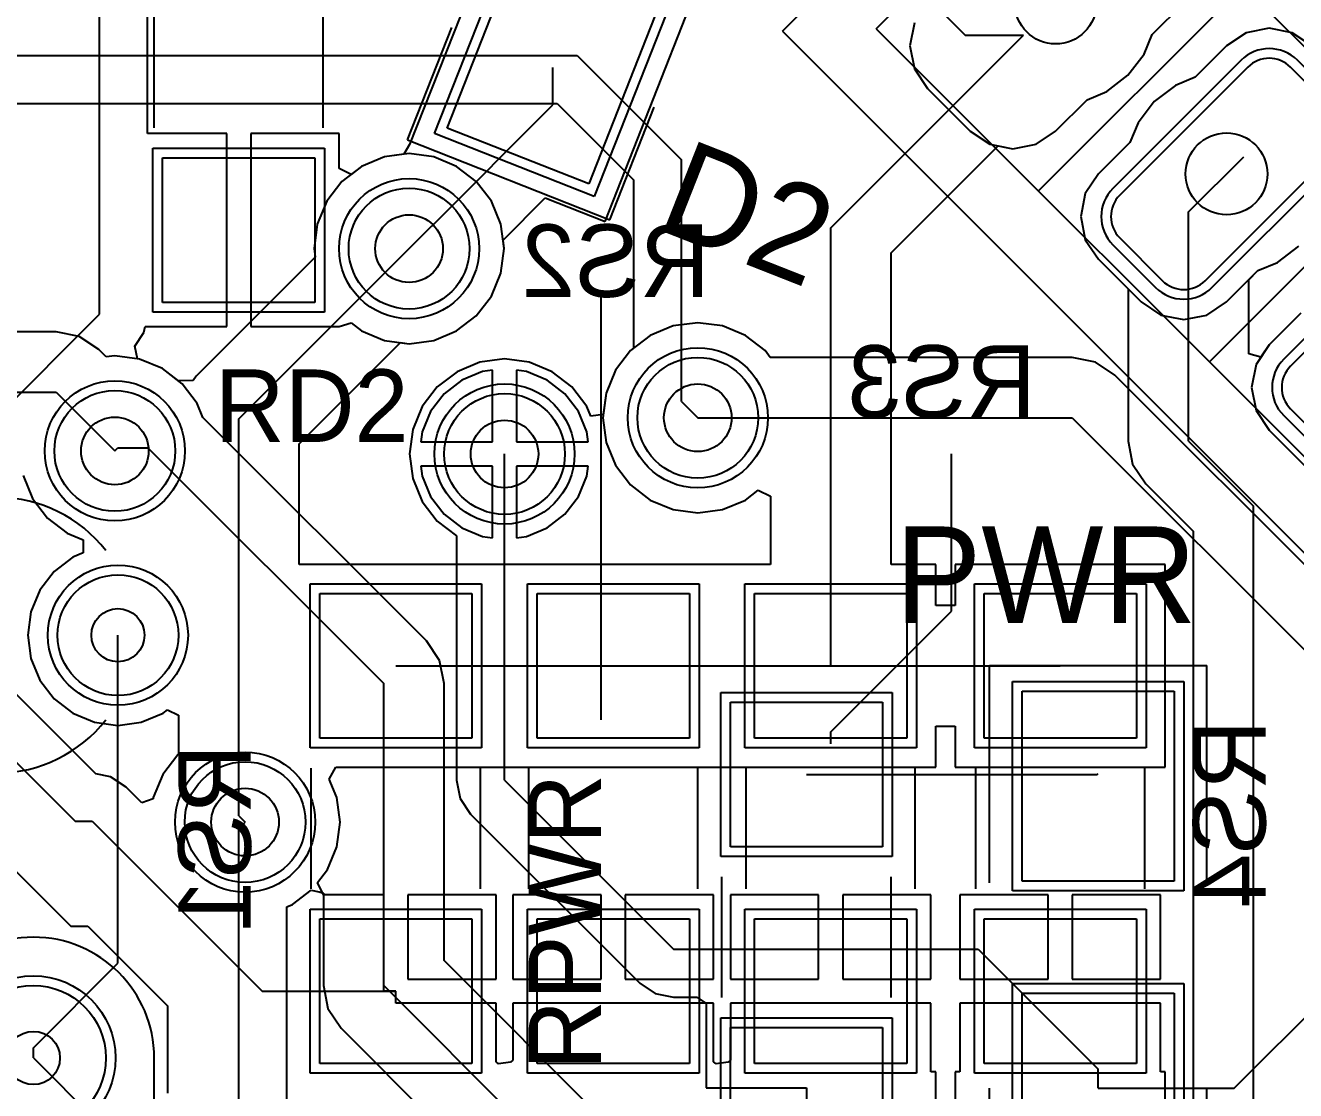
# Model space of a CAD drawing. Header units: millimetres. Extents: x 0 to 2.36, y 0 to 2.36.
# Drawn here: x 1.362 to 1.887, y 1.692 to 2.132 of the extents above; entities that cross this region are included whole.
import ezdxf

# ---------------------------------------------------------------- set-up
doc = ezdxf.new("R2010")
doc.units = ezdxf.units.MM
doc.header["$MEASUREMENT"] = 0
for name, color, linetype in [('BottomLayer', 5, 'Continuous'), ('BottomOverlay', 54, 'Continuous'), ('BottomPaste', 16, 'Continuous'), ('BottomSolder', 6, 'Continuous'), ('MultiLayer', 9, 'Continuous'), ('PadHoleLayer', 156, 'Continuous'), ('TopLayer', 1, 'Continuous'), ('TopOverlay', 2, 'Continuous'), ('TopPaste', 8, 'Continuous'), ('TopSolder', 216, 'Continuous'), ('ViaHoleLayer', 16, 'Continuous')]:
    doc.layers.add(name, color=color, linetype=linetype)

# ---------------------------------------------------------------- blocks, each defined once
blk = doc.blocks.new('___6_______B_4')
at = {"layer": 'BottomLayer'}
for p, q in [((0.0375, -0.075), (-0.0375, -0.075)), ((-0.05, -0.0875), (-0.05, -0.1125)), ((0.05, -0.1125), (0.05, -0.0875)), ((-0.0375, -0.125), (0.0375, -0.125)), ((0.0375, -0.1750001), (-0.0375, -0.1750001)), ((-0.05, -0.1875001), (-0.05, -0.2125001)), ((0.05, -0.2125001), (0.05, -0.1875001)), ((-0.0375, -0.2250001), (0.0375, -0.2250001)), ((0.0375, -0.275), (-0.0375, -0.275)), ((-0.05, -0.2875), (-0.05, -0.3125)), ((0.05, -0.3125), (0.05, -0.2875)), ((-0.0375, -0.325), (0.0375, -0.325)), ((0.0375, -0.375), (-0.0375, -0.375)), ((-0.05, -0.3875), (-0.05, -0.4125)), ((0.05, -0.4125), (0.05, -0.3875)), ((-0.0375, -0.425), (0.0375, -0.425)), ((0.0375, -0.475), (-0.0375, -0.475)), ((-0.05, -0.4875), (-0.05, -0.5125)), ((0.05, -0.5125), (0.05, -0.4875)), ((-0.0375, -0.5249999999999999), (0.0375, -0.5249999999999999))]:
    blk.add_line(p, q, dxfattribs=at)
for centre, start, end in [((-0.0375, -0.0875), 90, 180), ((0.0375, -0.0875), 0, 90), ((-0.0375, -0.1125), 180, 270), ((0.0375, -0.1125), 270, 0), ((-0.0375, -0.1875001), 90, 180), ((0.0375, -0.1875001), 0, 90), ((-0.0375, -0.2125001), 180, 270), ((0.0375, -0.2125001), 270, 0), ((-0.0375, -0.2875), 90, 180), ((0.0375, -0.2875), 0, 90), ((-0.0375, -0.3125), 180, 270), ((0.0375, -0.3125), 270, 0), ((-0.0375, -0.3875), 90, 180), ((0.0375, -0.3875), 0, 90), ((-0.0375, -0.4125), 180, 270), ((0.0375, -0.4125), 270, 0), ((-0.0375, -0.4875), 90, 180), ((0.0375, -0.4875), 0, 90), ((-0.0375, -0.5125), 180, 270), ((0.0375, -0.5125), 270, 0)]:
    blk.add_arc(centre, 0.0125, start, end, dxfattribs=at)
at = {"layer": 'BottomOverlay'}
for p, q in [((-0.06, 0.045), (0.06, 0.045)), ((-0.06, 0.045), (-0.06, -0.535)), ((0.06, 0.045), (0.06, -0.535)), ((-0.06, -0.0499999), (0.06, -0.0499999)), ((-0.06, -0.15), (0.06, -0.15)), ((-0.06, -0.25), (0.06, -0.25)), ((-0.06, -0.355), (0.06, -0.355)), ((-0.0600001, -0.45), (0.0600001, -0.45)), ((-0.06, -0.535), (0.06, -0.535))]:
    blk.add_line(p, q, dxfattribs=at)
at = {"layer": 'BottomSolder'}
for p, q in [((0.0375, -0.071), (-0.0375, -0.071)), ((-0.054, -0.0875), (-0.054, -0.1125)), ((0.054, -0.1125), (0.054, -0.0875)), ((-0.0375, -0.129), (0.0375, -0.129)), ((0.0375, -0.1710001), (-0.0375, -0.1710001)), ((-0.054, -0.1875001), (-0.054, -0.2125001)), ((0.054, -0.2125001), (0.054, -0.1875001)), ((-0.0375, -0.2290001), (0.0375, -0.2290001)), ((0.0375, -0.271), (-0.0375, -0.271)), ((-0.054, -0.2875), (-0.054, -0.3125)), ((0.054, -0.3125), (0.054, -0.2875)), ((-0.0375, -0.329), (0.0375, -0.329)), ((0.0375, -0.371), (-0.0375, -0.371)), ((-0.054, -0.3875), (-0.054, -0.4125)), ((0.054, -0.4125), (0.054, -0.3875)), ((-0.0375, -0.429), (0.0375, -0.429)), ((0.0375, -0.471), (-0.0375, -0.471)), ((-0.054, -0.4875), (-0.054, -0.5125)), ((0.054, -0.5125), (0.054, -0.4875)), ((-0.0375, -0.5289999999999999), (0.0375, -0.5289999999999999))]:
    blk.add_line(p, q, dxfattribs=at)
for centre, start, end in [((-0.0375, -0.0875), 90, 180), ((0.0375, -0.0875), 0, 90), ((-0.0375, -0.1125), 180, 270), ((0.0375, -0.1125), 270, 0), ((-0.0375, -0.1875001), 90, 180), ((0.0375, -0.1875001), 0, 90), ((-0.0375, -0.2125001), 180, 270), ((0.0375, -0.2125001), 270, 0), ((-0.0375, -0.2875), 90, 180), ((0.0375, -0.2875), 0, 90), ((-0.0375, -0.3125), 180, 270), ((0.0375, -0.3125), 270, 0), ((-0.0375, -0.3875), 90, 180), ((0.0375, -0.3875), 0, 90), ((-0.0375, -0.4125), 180, 270), ((0.0375, -0.4125), 270, 0), ((-0.0375, -0.4875), 90, 180), ((0.0375, -0.4875), 0, 90), ((-0.0375, -0.5125), 180, 270), ((0.0375, -0.5125), 270, 0)]:
    blk.add_arc(centre, 0.0165, start, end, dxfattribs=at)
at = {"layer": 'MultiLayer'}
for p, q in [((0.0375, -0.075), (-0.0375, -0.075)), ((-0.05, -0.0875), (-0.05, -0.1125)), ((0.05, -0.1125), (0.05, -0.0875)), ((-0.0375, -0.125), (0.0375, -0.125)), ((0.0375, -0.1750001), (-0.0375, -0.1750001)), ((-0.05, -0.1875001), (-0.05, -0.2125001)), ((0.05, -0.2125001), (0.05, -0.1875001)), ((-0.0375, -0.2250001), (0.0375, -0.2250001)), ((0.0375, -0.275), (-0.0375, -0.275)), ((-0.05, -0.2875), (-0.05, -0.3125)), ((0.05, -0.3125), (0.05, -0.2875)), ((-0.0375, -0.325), (0.0375, -0.325)), ((0.0375, -0.375), (-0.0375, -0.375)), ((-0.05, -0.3875), (-0.05, -0.4125)), ((0.05, -0.4125), (0.05, -0.3875)), ((-0.0375, -0.425), (0.0375, -0.425)), ((0.0375, -0.475), (-0.0375, -0.475)), ((-0.05, -0.4875), (-0.05, -0.5125)), ((0.05, -0.5125), (0.05, -0.4875)), ((-0.0375, -0.5249999999999999), (0.0375, -0.5249999999999999))]:
    blk.add_line(p, q, dxfattribs=at)
for centre, start, end in [((-0.0375, -0.0875), 90, 180), ((0.0375, -0.0875), 0, 90), ((-0.0375, -0.1125), 180, 270), ((0.0375, -0.1125), 270, 0), ((-0.0375, -0.1875001), 90, 180), ((0.0375, -0.1875001), 0, 90), ((-0.0375, -0.2125001), 180, 270), ((0.0375, -0.2125001), 270, 0), ((-0.0375, -0.2875), 90, 180), ((0.0375, -0.2875), 0, 90), ((-0.0375, -0.3125), 180, 270), ((0.0375, -0.3125), 270, 0), ((-0.0375, -0.3875), 90, 180), ((0.0375, -0.3875), 0, 90), ((-0.0375, -0.4125), 180, 270), ((0.0375, -0.4125), 270, 0), ((-0.0375, -0.4875), 90, 180), ((0.0375, -0.4875), 0, 90), ((-0.0375, -0.5125), 180, 270), ((0.0375, -0.5125), 270, 0)]:
    blk.add_arc(centre, 0.0125, start, end, dxfattribs=at)
at = {"layer": 'PadHoleLayer'}
for centre in [(0, 0), (0, -0.1), (0, -0.2000001), (0, -0.3), (0, -0.4), (0, -0.5)]:
    blk.add_circle(centre, 0.0169291, dxfattribs=at)
at = {"layer": 'TopLayer'}
for p, q in [((0.0375, -0.075), (-0.0375, -0.075)), ((-0.05, -0.0875), (-0.05, -0.1125)), ((0.05, -0.1125), (0.05, -0.0875)), ((-0.0375, -0.125), (0.0375, -0.125)), ((0.0375, -0.1750001), (-0.0375, -0.1750001)), ((-0.05, -0.1875001), (-0.05, -0.2125001)), ((0.05, -0.2125001), (0.05, -0.1875001)), ((-0.0375, -0.2250001), (0.0375, -0.2250001)), ((0.0375, -0.275), (-0.0375, -0.275)), ((-0.05, -0.2875), (-0.05, -0.3125)), ((0.05, -0.3125), (0.05, -0.2875)), ((-0.0375, -0.325), (0.0375, -0.325)), ((0.0375, -0.375), (-0.0375, -0.375)), ((-0.05, -0.3875), (-0.05, -0.4125)), ((0.05, -0.4125), (0.05, -0.3875)), ((-0.0375, -0.425), (0.0375, -0.425)), ((0.0375, -0.475), (-0.0375, -0.475)), ((-0.05, -0.4875), (-0.05, -0.5125)), ((0.05, -0.5125), (0.05, -0.4875)), ((-0.0375, -0.5249999999999999), (0.0375, -0.5249999999999999))]:
    blk.add_line(p, q, dxfattribs=at)
for centre, start, end in [((-0.0375, -0.0875), 90, 180), ((0.0375, -0.0875), 0, 90), ((-0.0375, -0.1125), 180, 270), ((0.0375, -0.1125), 270, 0), ((-0.0375, -0.1875001), 90, 180), ((0.0375, -0.1875001), 0, 90), ((-0.0375, -0.2125001), 180, 270), ((0.0375, -0.2125001), 270, 0), ((-0.0375, -0.2875), 90, 180), ((0.0375, -0.2875), 0, 90), ((-0.0375, -0.3125), 180, 270), ((0.0375, -0.3125), 270, 0), ((-0.0375, -0.3875), 90, 180), ((0.0375, -0.3875), 0, 90), ((-0.0375, -0.4125), 180, 270), ((0.0375, -0.4125), 270, 0), ((-0.0375, -0.4875), 90, 180), ((0.0375, -0.4875), 0, 90), ((-0.0375, -0.5125), 180, 270), ((0.0375, -0.5125), 270, 0)]:
    blk.add_arc(centre, 0.0125, start, end, dxfattribs=at)
at = {"layer": 'TopSolder'}
for p, q in [((0.0375, -0.071), (-0.0375, -0.071)), ((-0.054, -0.0875), (-0.054, -0.1125)), ((0.054, -0.1125), (0.054, -0.0875)), ((-0.0375, -0.129), (0.0375, -0.129)), ((0.0375, -0.1710001), (-0.0375, -0.1710001)), ((-0.054, -0.1875001), (-0.054, -0.2125001)), ((0.054, -0.2125001), (0.054, -0.1875001)), ((-0.0375, -0.2290001), (0.0375, -0.2290001)), ((0.0375, -0.271), (-0.0375, -0.271)), ((-0.054, -0.2875), (-0.054, -0.3125)), ((0.054, -0.3125), (0.054, -0.2875)), ((-0.0375, -0.329), (0.0375, -0.329)), ((0.0375, -0.371), (-0.0375, -0.371)), ((-0.054, -0.3875), (-0.054, -0.4125)), ((0.054, -0.4125), (0.054, -0.3875)), ((-0.0375, -0.429), (0.0375, -0.429)), ((0.0375, -0.471), (-0.0375, -0.471)), ((-0.054, -0.4875), (-0.054, -0.5125)), ((0.054, -0.5125), (0.054, -0.4875)), ((-0.0375, -0.5289999999999999), (0.0375, -0.5289999999999999))]:
    blk.add_line(p, q, dxfattribs=at)
for centre, start, end in [((-0.0375, -0.0875), 90, 180), ((0.0375, -0.0875), 0, 90), ((-0.0375, -0.1125), 180, 270), ((0.0375, -0.1125), 270, 0), ((-0.0375, -0.1875001), 90, 180), ((0.0375, -0.1875001), 0, 90), ((-0.0375, -0.2125001), 180, 270), ((0.0375, -0.2125001), 270, 0), ((-0.0375, -0.2875), 90, 180), ((0.0375, -0.2875), 0, 90), ((-0.0375, -0.3125), 180, 270), ((0.0375, -0.3125), 270, 0), ((-0.0375, -0.3875), 90, 180), ((0.0375, -0.3875), 0, 90), ((-0.0375, -0.4125), 180, 270), ((0.0375, -0.4125), 270, 0), ((-0.0375, -0.4875), 90, 180), ((0.0375, -0.4875), 0, 90), ((-0.0375, -0.5125), 180, 270), ((0.0375, -0.5125), 270, 0)]:
    blk.add_arc(centre, 0.0165, start, end, dxfattribs=at)
blk = doc.blocks.new('1206_7')
at = {"layer": 'TopLayer'}
for p, q in [((-0.09724425, -0.03149605), (-0.09724425, 0.03149605)), ((-0.09724425, 0.03149605), (-0.03740175, 0.03149605)), ((-0.03740175, 0.03149605), (-0.03740175, -0.03149605)), ((0.03740175, -0.03149605), (0.03740175, 0.03149605)), ((0.03740175, 0.03149605), (0.09724425, 0.03149605)), ((0.09724425, 0.03149605), (0.09724425, -0.03149605)), ((-0.03740175, -0.03149605), (-0.09724425, -0.03149605)), ((0.09724425, -0.03149605), (0.03740175, -0.03149605))]:
    blk.add_line(p, q, dxfattribs=at)
at = {"layer": 'TopOverlay'}
for p, q in [((0.025, 0.035), (-0.025, 0.035)), ((0.025, -0.035), (-0.025, -0.035))]:
    blk.add_line(p, q, dxfattribs=at)
at = {"layer": 'TopPaste'}
for p, q in [((-0.09724425, -0.03149605), (-0.09724425, 0.03149605)), ((-0.09724425, 0.03149605), (-0.03740175, 0.03149605)), ((-0.03740175, 0.03149605), (-0.03740175, -0.03149605)), ((0.03740175, -0.03149605), (0.03740175, 0.03149605)), ((0.03740175, 0.03149605), (0.09724425, 0.03149605)), ((0.09724425, 0.03149605), (0.09724425, -0.03149605)), ((-0.03740175, -0.03149605), (-0.09724425, -0.03149605)), ((0.09724425, -0.03149605), (0.03740175, -0.03149605))]:
    blk.add_line(p, q, dxfattribs=at)
at = {"layer": 'TopSolder'}
for p, q in [((-0.10124425, -0.03549605), (-0.10124425, 0.03549605)), ((-0.10124425, 0.03549605), (-0.03340175, 0.03549605)), ((-0.03340175, 0.03549605), (-0.03340175, -0.03549605)), ((0.03340175, -0.03549605), (0.03340175, 0.03549605)), ((0.03340175, 0.03549605), (0.10124425, 0.03549605)), ((0.10124425, 0.03549605), (0.10124425, -0.03549605)), ((-0.03340175, -0.03549605), (-0.10124425, -0.03549605)), ((0.10124425, -0.03549605), (0.03340175, -0.03549605))]:
    blk.add_line(p, q, dxfattribs=at)
blk = doc.blocks.new('LED3_2X1_6_12')
at = {"layer": 'TopLayer'}
for p, q in [((-0.0393701, -0.03149605), (-0.0393701, 0.03149605)), ((-0.0393701, 0.03149605), (0.0393701, 0.03149605)), ((0.0393701, 0.03149605), (0.0393701, -0.03149605)), ((0.0856299, -0.03149605), (0.0856299, 0.03149605)), ((0.0856299, 0.03149605), (0.1643701, 0.03149605)), ((0.1643701, 0.03149605), (0.1643701, -0.03149605)), ((0.0393701, -0.03149605), (-0.0393701, -0.03149605)), ((0.1643701, -0.03149605), (0.0856299, -0.03149605))]:
    blk.add_line(p, q, dxfattribs=at)
at = {"layer": 'TopOverlay'}
for p, q in [((-0.05, 0.045), (0, 0.045)), ((-0.05, 0.045), (-0.05, -0.045)), ((0.085, 0.045), (0.175, 0.045)), ((0.175, 0.045), (0.175, -0.045)), ((-0.05, -0.045), (0, -0.045)), ((0.085, -0.045), (0.175, -0.045))]:
    blk.add_line(p, q, dxfattribs=at)
at = {"layer": 'TopPaste'}
for p, q in [((-0.0393701, -0.03149605), (-0.0393701, 0.03149605)), ((-0.0393701, 0.03149605), (0.0393701, 0.03149605)), ((0.0393701, 0.03149605), (0.0393701, -0.03149605)), ((0.0856299, -0.03149605), (0.0856299, 0.03149605)), ((0.0856299, 0.03149605), (0.1643701, 0.03149605)), ((0.1643701, 0.03149605), (0.1643701, -0.03149605)), ((0.0393701, -0.03149605), (-0.0393701, -0.03149605)), ((0.1643701, -0.03149605), (0.0856299, -0.03149605))]:
    blk.add_line(p, q, dxfattribs=at)
at = {"layer": 'TopSolder'}
for p, q in [((-0.0433701, -0.03549605), (-0.0433701, 0.03549605)), ((-0.0433701, 0.03549605), (0.0433701, 0.03549605)), ((0.0433701, 0.03549605), (0.0433701, -0.03549605)), ((0.0816299, -0.03549605), (0.0816299, 0.03549605)), ((0.0816299, 0.03549605), (0.1683701, 0.03549605)), ((0.1683701, 0.03549605), (0.1683701, -0.03549605)), ((0.0433701, -0.03549605), (-0.0433701, -0.03549605)), ((0.1683701, -0.03549605), (0.0816299, -0.03549605))]:
    blk.add_line(p, q, dxfattribs=at)
blk = doc.blocks.new('LED3_2X1_6_14')
at = {"layer": 'TopLayer'}
for p, q in [((-0.0393701, -0.03149605), (-0.0393701, 0.03149605)), ((-0.0393701, 0.03149605), (0.0393701, 0.03149605)), ((0.0393701, 0.03149605), (0.0393701, -0.03149605)), ((0.0856295, -0.03149555), (0.0856295, 0.03149655)), ((0.0856295, 0.03149655), (0.1643697, 0.03149655)), ((0.1643697, 0.03149655), (0.1643697, -0.03149555)), ((0.0393701, -0.03149605), (-0.0393701, -0.03149605)), ((0.1643697, -0.03149555), (0.0856295, -0.03149555))]:
    blk.add_line(p, q, dxfattribs=at)
at = {"layer": 'TopOverlay'}
for p, q in [((-0.0499998, 0.0450003), (-0.0500004, -0.0450005)), ((-0.0499998, 0.0450003), (-2e-07, 0.0449991)), ((0.085, 0.0449998), (0.175, 0.045001)), ((0.175, 0.045001), (0.1749993, -0.0449997)), ((-0.0500004, -0.0450005), (2e-07, -0.0449991)), ((0.0849993, -0.0450009), (0.1749993, -0.0449997))]:
    blk.add_line(p, q, dxfattribs=at)
at = {"layer": 'TopPaste'}
for p, q in [((-0.0393701, -0.03149605), (-0.0393701, 0.03149605)), ((-0.0393701, 0.03149605), (0.0393701, 0.03149605)), ((0.0393701, 0.03149605), (0.0393701, -0.03149605)), ((0.0856295, -0.03149555), (0.0856295, 0.03149655)), ((0.0856295, 0.03149655), (0.1643697, 0.03149655)), ((0.1643697, 0.03149655), (0.1643697, -0.03149555)), ((0.0393701, -0.03149605), (-0.0393701, -0.03149605)), ((0.1643697, -0.03149555), (0.0856295, -0.03149555))]:
    blk.add_line(p, q, dxfattribs=at)
at = {"layer": 'TopSolder'}
for p, q in [((-0.0433701, -0.03549605), (-0.0433701, 0.03549605)), ((-0.0433701, 0.03549605), (0.0433701, 0.03549605)), ((0.0433701, 0.03549605), (0.0433701, -0.03549605)), ((0.0816295, -0.03549555), (0.0816295, 0.03549655)), ((0.0816295, 0.03549655), (0.1683697, 0.03549655)), ((0.1683697, 0.03549655), (0.1683697, -0.03549555)), ((0.0433701, -0.03549605), (-0.0433701, -0.03549605)), ((0.1683697, -0.03549555), (0.0816295, -0.03549555))]:
    blk.add_line(p, q, dxfattribs=at)
blk = doc.blocks.new('XTAL1_21')
at = {"layer": 'BottomLayer'}
for centre in [(0, 0), (0.2, 0)]:
    blk.add_circle(centre, 0.03, dxfattribs=at)
at = {"layer": 'BottomSolder'}
for centre in [(0, 0), (0.2, 0)]:
    blk.add_circle(centre, 0.034, dxfattribs=at)
at = {"layer": 'MultiLayer'}
for centre in [(0, 0), (0.2, 0)]:
    blk.add_circle(centre, 0.03, dxfattribs=at)
at = {"layer": 'PadHoleLayer'}
for centre in [(0, 0), (0.2, 0)]:
    blk.add_circle(centre, 0.011, dxfattribs=at)
at = {"layer": 'TopLayer'}
for centre in [(0, 0), (0.2, 0)]:
    blk.add_circle(centre, 0.03, dxfattribs=at)
at = {"layer": 'TopOverlay'}
for p, q in [((0, 0.05), (0.2, 0.05)), ((0, -0.05), (0.2, -0.05))]:
    blk.add_line(p, q, dxfattribs=at)
for centre, start, end in [((0, 0), 90, 270), ((0.2, 0), 270, 90)]:
    blk.add_arc(centre, 0.05, start, end, dxfattribs=at)
at = {"layer": 'TopSolder'}
for centre in [(0, 0), (0.2, 0)]:
    blk.add_circle(centre, 0.034, dxfattribs=at)
blk = doc.blocks.new('___100_22')
at = {"layer": 'BottomLayer'}
for centre in [(0, 0), (0.1, 0)]:
    blk.add_circle(centre, 0.025, dxfattribs=at)
at = {"layer": 'BottomSolder'}
for centre in [(0, 0), (0.1, 0)]:
    blk.add_circle(centre, 0.029, dxfattribs=at)
at = {"layer": 'MultiLayer'}
for centre in [(0, 0), (0.1, 0)]:
    blk.add_circle(centre, 0.025, dxfattribs=at)
at = {"layer": 'PadHoleLayer'}
for centre in [(0, 0), (0.1, 0)]:
    blk.add_circle(centre, 0.011, dxfattribs=at)
at = {"layer": 'TopLayer'}
for centre in [(0, 0), (0.1, 0)]:
    blk.add_circle(centre, 0.025, dxfattribs=at)
at = {"layer": 'TopOverlay'}
for start, end in [(37.8749836510982, 141.3401917459099), (217.8749836510982, 322.1250163489019)]:
    blk.add_arc((0.05, 0), 0.0570088, start, end, dxfattribs=at)
at = {"layer": 'TopSolder'}
for centre in [(0, 0), (0.1, 0)]:
    blk.add_circle(centre, 0.029, dxfattribs=at)
blk = doc.blocks.new('1206_B_34')
at = {"layer": 'BottomLayer'}
for p, q in [((-0.09724425, -0.03149605), (-0.09724425, 0.03149605)), ((-0.09724425, 0.03149605), (-0.03740175, 0.03149605)), ((-0.03740175, 0.03149605), (-0.03740175, -0.03149605)), ((0.03740175, -0.03149605), (0.03740175, 0.03149605)), ((0.03740175, 0.03149605), (0.09724425, 0.03149605)), ((0.09724425, 0.03149605), (0.09724425, -0.03149605)), ((-0.03740175, -0.03149605), (-0.09724425, -0.03149605)), ((0.09724425, -0.03149605), (0.03740175, -0.03149605))]:
    blk.add_line(p, q, dxfattribs=at)
at = {"layer": 'BottomOverlay'}
for p, q in [((-0.025, 0.035), (0.025, 0.035)), ((-0.025, -0.035), (0.025, -0.035))]:
    blk.add_line(p, q, dxfattribs=at)
at = {"layer": 'BottomPaste'}
for p, q in [((-0.09724425, -0.03149605), (-0.09724425, 0.03149605)), ((-0.09724425, 0.03149605), (-0.03740175, 0.03149605)), ((-0.03740175, 0.03149605), (-0.03740175, -0.03149605)), ((0.03740175, -0.03149605), (0.03740175, 0.03149605)), ((0.03740175, 0.03149605), (0.09724425, 0.03149605)), ((0.09724425, 0.03149605), (0.09724425, -0.03149605)), ((-0.03740175, -0.03149605), (-0.09724425, -0.03149605)), ((0.09724425, -0.03149605), (0.03740175, -0.03149605))]:
    blk.add_line(p, q, dxfattribs=at)
at = {"layer": 'BottomSolder'}
for p, q in [((-0.10124425, -0.03549605), (-0.10124425, 0.03549605)), ((-0.10124425, 0.03549605), (-0.03340175, 0.03549605)), ((-0.03340175, 0.03549605), (-0.03340175, -0.03549605)), ((0.03340175, -0.03549605), (0.03340175, 0.03549605)), ((0.03340175, 0.03549605), (0.10124425, 0.03549605)), ((0.10124425, 0.03549605), (0.10124425, -0.03549605)), ((-0.03340175, -0.03549605), (-0.10124425, -0.03549605)), ((0.10124425, -0.03549605), (0.03340175, -0.03549605))]:
    blk.add_line(p, q, dxfattribs=at)
blk = doc.blocks.new('1206_B_35')
at = {"layer": 'BottomLayer'}
for p, q in [((-0.09724425, -0.03149605), (-0.09724425, 0.03149605)), ((-0.09724425, 0.03149605), (-0.03740175, 0.03149605)), ((-0.03740175, 0.03149605), (-0.03740175, -0.03149605)), ((0.03740175, -0.03149605), (0.03740175, 0.03149605)), ((0.03740175, 0.03149605), (0.09724425, 0.03149605)), ((0.09724425, 0.03149605), (0.09724425, -0.03149605)), ((-0.03740175, -0.03149605), (-0.09724425, -0.03149605)), ((0.09724425, -0.03149605), (0.03740175, -0.03149605))]:
    blk.add_line(p, q, dxfattribs=at)
at = {"layer": 'BottomOverlay'}
for p, q in [((-0.025, 0.035), (0.025, 0.035)), ((-0.025, -0.035), (0.025, -0.035))]:
    blk.add_line(p, q, dxfattribs=at)
at = {"layer": 'BottomPaste'}
for p, q in [((-0.09724425, -0.03149605), (-0.09724425, 0.03149605)), ((-0.09724425, 0.03149605), (-0.03740175, 0.03149605)), ((-0.03740175, 0.03149605), (-0.03740175, -0.03149605)), ((0.03740175, -0.03149605), (0.03740175, 0.03149605)), ((0.03740175, 0.03149605), (0.09724425, 0.03149605)), ((0.09724425, 0.03149605), (0.09724425, -0.03149605)), ((-0.03740175, -0.03149605), (-0.09724425, -0.03149605)), ((0.09724425, -0.03149605), (0.03740175, -0.03149605))]:
    blk.add_line(p, q, dxfattribs=at)
at = {"layer": 'BottomSolder'}
for p, q in [((-0.10124425, -0.03549605), (-0.10124425, 0.03549605)), ((-0.10124425, 0.03549605), (-0.03340175, 0.03549605)), ((-0.03340175, 0.03549605), (-0.03340175, -0.03549605)), ((0.03340175, -0.03549605), (0.03340175, 0.03549605)), ((0.03340175, 0.03549605), (0.10124425, 0.03549605)), ((0.10124425, 0.03549605), (0.10124425, -0.03549605)), ((-0.03340175, -0.03549605), (-0.10124425, -0.03549605)), ((0.10124425, -0.03549605), (0.03340175, -0.03549605))]:
    blk.add_line(p, q, dxfattribs=at)
blk = doc.blocks.new('1206_B_36')
at = {"layer": 'BottomLayer'}
for p, q in [((-0.09724425, -0.03149605), (-0.09724425, 0.03149605)), ((-0.09724425, 0.03149605), (-0.03740175, 0.03149605)), ((-0.03740175, 0.03149605), (-0.03740175, -0.03149605)), ((0.03740175, -0.03149605), (0.03740175, 0.03149605)), ((0.03740175, 0.03149605), (0.09724425, 0.03149605)), ((0.09724425, 0.03149605), (0.09724425, -0.03149605)), ((-0.03740175, -0.03149605), (-0.09724425, -0.03149605)), ((0.09724425, -0.03149605), (0.03740175, -0.03149605))]:
    blk.add_line(p, q, dxfattribs=at)
at = {"layer": 'BottomOverlay'}
for p, q in [((-0.025, 0.035), (0.025, 0.035)), ((-0.025, -0.035), (0.025, -0.035))]:
    blk.add_line(p, q, dxfattribs=at)
at = {"layer": 'BottomPaste'}
for p, q in [((-0.09724425, -0.03149605), (-0.09724425, 0.03149605)), ((-0.09724425, 0.03149605), (-0.03740175, 0.03149605)), ((-0.03740175, 0.03149605), (-0.03740175, -0.03149605)), ((0.03740175, -0.03149605), (0.03740175, 0.03149605)), ((0.03740175, 0.03149605), (0.09724425, 0.03149605)), ((0.09724425, 0.03149605), (0.09724425, -0.03149605)), ((-0.03740175, -0.03149605), (-0.09724425, -0.03149605)), ((0.09724425, -0.03149605), (0.03740175, -0.03149605))]:
    blk.add_line(p, q, dxfattribs=at)
at = {"layer": 'BottomSolder'}
for p, q in [((-0.10124425, -0.03549605), (-0.10124425, 0.03549605)), ((-0.10124425, 0.03549605), (-0.03340175, 0.03549605)), ((-0.03340175, 0.03549605), (-0.03340175, -0.03549605)), ((0.03340175, -0.03549605), (0.03340175, 0.03549605)), ((0.03340175, 0.03549605), (0.10124425, 0.03549605)), ((0.10124425, 0.03549605), (0.10124425, -0.03549605)), ((-0.03340175, -0.03549605), (-0.10124425, -0.03549605)), ((0.10124425, -0.03549605), (0.03340175, -0.03549605))]:
    blk.add_line(p, q, dxfattribs=at)
blk = doc.blocks.new('1206_B_37')
at = {"layer": 'BottomLayer'}
for p, q in [((-0.09724425, -0.03149605), (-0.09724425, 0.03149605)), ((-0.09724425, 0.03149605), (-0.03740175, 0.03149605)), ((-0.03740175, 0.03149605), (-0.03740175, -0.03149605)), ((0.03740175, -0.03149605), (0.03740175, 0.03149605)), ((0.03740175, 0.03149605), (0.09724425, 0.03149605)), ((0.09724425, 0.03149605), (0.09724425, -0.03149605)), ((-0.03740175, -0.03149605), (-0.09724425, -0.03149605)), ((0.09724425, -0.03149605), (0.03740175, -0.03149605))]:
    blk.add_line(p, q, dxfattribs=at)
at = {"layer": 'BottomOverlay'}
for p, q in [((-0.025, 0.035), (0.025, 0.035)), ((-0.025, -0.035), (0.025, -0.035))]:
    blk.add_line(p, q, dxfattribs=at)
at = {"layer": 'BottomPaste'}
for p, q in [((-0.09724425, -0.03149605), (-0.09724425, 0.03149605)), ((-0.09724425, 0.03149605), (-0.03740175, 0.03149605)), ((-0.03740175, 0.03149605), (-0.03740175, -0.03149605)), ((0.03740175, -0.03149605), (0.03740175, 0.03149605)), ((0.03740175, 0.03149605), (0.09724425, 0.03149605)), ((0.09724425, 0.03149605), (0.09724425, -0.03149605)), ((-0.03740175, -0.03149605), (-0.09724425, -0.03149605)), ((0.09724425, -0.03149605), (0.03740175, -0.03149605))]:
    blk.add_line(p, q, dxfattribs=at)
at = {"layer": 'BottomSolder'}
for p, q in [((-0.10124425, -0.03549605), (-0.10124425, 0.03549605)), ((-0.10124425, 0.03549605), (-0.03340175, 0.03549605)), ((-0.03340175, 0.03549605), (-0.03340175, -0.03549605)), ((0.03340175, -0.03549605), (0.03340175, 0.03549605)), ((0.03340175, 0.03549605), (0.10124425, 0.03549605)), ((0.10124425, 0.03549605), (0.10124425, -0.03549605)), ((-0.03340175, -0.03549605), (-0.10124425, -0.03549605)), ((0.10124425, -0.03549605), (0.03340175, -0.03549605))]:
    blk.add_line(p, q, dxfattribs=at)
blk = doc.blocks.new('1206_42')
at = {"layer": 'TopLayer'}
for p, q in [((-0.09724425, -0.03149605), (-0.09724425, 0.03149605)), ((-0.09724425, 0.03149605), (-0.03740175, 0.03149605)), ((-0.03740175, 0.03149605), (-0.03740175, -0.03149605)), ((0.03740175, -0.03149605), (0.03740175, 0.03149605)), ((0.03740175, 0.03149605), (0.09724425, 0.03149605)), ((0.09724425, 0.03149605), (0.09724425, -0.03149605)), ((-0.03740175, -0.03149605), (-0.09724425, -0.03149605)), ((0.09724425, -0.03149605), (0.03740175, -0.03149605))]:
    blk.add_line(p, q, dxfattribs=at)
at = {"layer": 'TopOverlay'}
for p, q in [((0.025, 0.035), (-0.025, 0.035)), ((0.025, -0.035), (-0.025, -0.035))]:
    blk.add_line(p, q, dxfattribs=at)
at = {"layer": 'TopPaste'}
for p, q in [((-0.09724425, -0.03149605), (-0.09724425, 0.03149605)), ((-0.09724425, 0.03149605), (-0.03740175, 0.03149605)), ((-0.03740175, 0.03149605), (-0.03740175, -0.03149605)), ((0.03740175, -0.03149605), (0.03740175, 0.03149605)), ((0.03740175, 0.03149605), (0.09724425, 0.03149605)), ((0.09724425, 0.03149605), (0.09724425, -0.03149605)), ((-0.03740175, -0.03149605), (-0.09724425, -0.03149605)), ((0.09724425, -0.03149605), (0.03740175, -0.03149605))]:
    blk.add_line(p, q, dxfattribs=at)
at = {"layer": 'TopSolder'}
for p, q in [((-0.10124425, -0.03549605), (-0.10124425, 0.03549605)), ((-0.10124425, 0.03549605), (-0.03340175, 0.03549605)), ((-0.03340175, 0.03549605), (-0.03340175, -0.03549605)), ((0.03340175, -0.03549605), (0.03340175, 0.03549605)), ((0.03340175, 0.03549605), (0.10124425, 0.03549605)), ((0.10124425, 0.03549605), (0.10124425, -0.03549605)), ((-0.03340175, -0.03549605), (-0.10124425, -0.03549605)), ((0.10124425, -0.03549605), (0.03340175, -0.03549605))]:
    blk.add_line(p, q, dxfattribs=at)

msp = doc.modelspace()

# ---------------------------------------------------------------- linework, layer by layer
at = {"layer": 'BottomLayer'}
for p, q in [((1.7190097, 2.16), (1.7506227, 2.128387)), ((1.8281039, 2.1286391), (1.8411279, 2.1416631)), ((1.8669379, 2.1293721), (1.8588338, 2.1239572)), ((1.8764974, 2.1312736), (1.8669379, 2.1293721)), ((1.8860568, 2.1293721), (1.8764974, 2.1312736)), ((1.8941609, 2.1239572), (1.8860568, 2.1293721)), ((1.695, 2.048552), (1.774835, 2.128387)), ((1.7506227, 2.128387), (1.774835, 2.128387)), ((1.824734, 2.1205036), (1.8281039, 2.1286391)), ((1.8588338, 2.1239572), (1.8458098, 2.1109332)), ((1.0462868, 2.12), (1.5900008, 2.12)), ((1.5900008, 2.12), (1.6333031, 2.0766977)), ((1.8180132, 2.1117448), (1.824734, 2.1205036)), ((1.8092544, 2.105024), (1.8180132, 2.1117448)), ((1.8458098, 2.1109332), (1.8376742, 2.1075633)), ((1.8011189, 2.1016541), (1.8092544, 2.105024)), ((1.8376742, 2.1075633), (1.8289155, 2.1008425)), ((1.0545222, 2.100118), (1.5817654, 2.100118)), ((1.5817654, 2.100118), (1.6134211, 2.0684623)), ((1.7880949, 2.0886301), (1.8011189, 2.1016541)), ((1.8289155, 2.1008425), (1.8221947, 2.0920838)), ((1.7799908, 2.0832152), (1.7880949, 2.0886301)), ((1.8221947, 2.0920838), (1.8188248, 2.0839482)), ((1.71998, 2.038205), (1.764307, 2.0825319)), ((1.764307, 2.0825319), (1.7704313, 2.0813137)), ((1.7704313, 2.0813137), (1.7799908, 2.0832152)), ((1.8188248, 2.0839482), (1.8058008, 2.0709242)), ((1.510319, 2.0779961), (1.5008318, 2.0740664)), ((1.5205, 2.0793365), (1.510319, 2.0779961)), ((1.530681, 2.0779961), (1.5205, 2.0793365)), ((1.5401682, 2.0740664), (1.530681, 2.0779961)), ((1.6333031, 1.9766969), (1.6333031, 2.0766977)), ((1.8430553, 2.0551873), (1.865934, 2.078066)), ((1.5008318, 2.0740664), (1.4926849, 2.0678151)), ((1.5483151, 2.0678151), (1.5401682, 2.0740664)), ((1.4926849, 2.0678151), (1.4864336, 2.0596682)), ((1.5545664, 2.0596682), (1.5483151, 2.0678151)), ((1.6134211, 2.0684623), (1.6134211, 1.9987637)), ((1.8058008, 2.0709242), (1.8003859, 2.0628201)), ((1.8003859, 2.0628201), (1.7984844, 2.0532606)), ((1.4864336, 2.0596682), (1.4825039, 2.050181)), ((1.5584961, 2.050181), (1.5545664, 2.0596682)), ((1.7984844, 2.0532606), (1.8003859, 2.0437012)), ((1.8430553, 1.9602981), (1.8430553, 2.0551873)), ((1.4825039, 2.050181), (1.4811635, 2.04)), ((1.5598365, 2.04), (1.5584961, 2.050181)), ((1.695, 1.867323), (1.695, 2.048552)), ((1.45, 1.9695), (1.5205, 2.04)), ((1.4811635, 2.04), (1.48163, 2.036457)), ((1.5584961, 2.029819), (1.5598365, 2.04)), ((1.8003859, 2.0437012), (1.8058008, 2.0355971)), ((1.8799652, 2.0343133), (1.8887239, 2.0410341)), ((1.48163, 2.036457), (1.4323365, 1.9871635)), ((1.71998, 1.9092442), (1.71998, 2.038205)), ((1.8058008, 2.0355971), (1.8180753, 2.0233226)), ((1.5545664, 2.0203318), (1.5584961, 2.029819)), ((1.8680353, 2.0271491), (1.8718296, 2.0309434)), ((1.8718296, 2.0309434), (1.8799652, 2.0343133)), ((1.8680353, 1.9965277), (1.8680353, 2.0271491)), ((1.5483151, 2.0121849), (1.5545664, 2.0203318)), ((1.8180753, 2.0233226), (1.8180753, 1.9602981)), ((1.5401682, 2.0059336), (1.5483151, 2.0121849)), ((1.8895355, 2.0132375), (1.8765115, 2.0002135)), ((1.3743796, 2.0056003), (1.0549906, 2.0056003)), ((1.383939, 2.0036988), (1.3743796, 2.0056003)), ((1.3920431, 1.9982838), (1.383939, 2.0036988)), ((1.530681, 2.0020039), (1.5401682, 2.0059336)), ((1.3951738, 1.9951531), (1.3920431, 1.9982838)), ((1.47498, 1.959153), (1.516957, 2.00113)), ((1.516957, 2.00113), (1.5205, 2.0006635)), ((1.5205, 2.0006635), (1.530681, 2.0020039)), ((1.6121849, 1.9978151), (1.6059336, 1.9896682)), ((1.6134211, 1.9987637), (1.6121849, 1.9978151)), ((1.8765115, 2.0002135), (1.8730353, 1.995011)), ((1.3987168, 1.9956196), (1.3951738, 1.9951531)), ((1.4088978, 1.9942792), (1.3987168, 1.9956196)), ((1.418385, 1.9903495), (1.4088978, 1.9942792)), ((1.8730353, 1.995011), (1.8680353, 1.9965277)), ((1.4250398, 1.9852431), (1.418385, 1.9903495)), ((1.5508632, 1.9890991), (1.542349, 1.9855724)), ((1.555, 1.9896437), (1.5508632, 1.9890991)), ((1.555, 1.96), (1.555, 1.9896437)), ((1.5691368, 1.9890991), (1.565, 1.9896437)), ((1.565, 1.9896437), (1.565, 1.96)), ((1.577651, 1.9855724), (1.5691368, 1.9890991)), ((1.6059336, 1.9896682), (1.6020039, 1.980181)), ((1.4311347, 1.9853649), (1.4250398, 1.9852431)), ((1.4323365, 1.9871635), (1.4311347, 1.9853649)), ((1.542349, 1.9855724), (1.5350377, 1.9799623)), ((1.5849623, 1.9799623), (1.577651, 1.9855724)), ((1.025, 1.9806203), (1.3743796, 1.9806203)), ((1.3743796, 1.9806203), (1.3987168, 1.9562831)), ((1.5350377, 1.9799623), (1.5294276, 1.972651)), ((1.5905724, 1.972651), (1.5849623, 1.9799623)), ((1.6020039, 1.980181), (1.6006635, 1.97)), ((1.6333031, 1.9766969), (1.64, 1.97)), ((1.5294276, 1.972651), (1.5259009, 1.9641368)), ((1.5940991, 1.9641368), (1.5905724, 1.972651)), ((1.45, 1.8052618), (1.45, 1.9695)), ((1.6006635, 1.97), (1.6020039, 1.959819)), ((1.5259009, 1.9641368), (1.5253563, 1.96)), ((1.5946437, 1.96), (1.5940991, 1.9641368)), ((1.47498, 1.9092442), (1.47498, 1.959153)), ((1.5253563, 1.96), (1.555, 1.96)), ((1.565, 1.96), (1.5946437, 1.96)), ((1.6020039, 1.959819), (1.6059336, 1.9503318)), ((1.8180753, 1.9602981), (1.8199768, 1.9507387)), ((1.8430553, 1.9602981), (1.87, 1.9333534)), ((1.8199768, 1.9507387), (1.8253918, 1.9426346)), ((1.3607207, 1.9461021), (1.3646504, 1.9366148)), ((1.555, 1.95), (1.5253563, 1.95)), ((1.5253563, 1.95), (1.5259009, 1.9458632)), ((1.5259009, 1.9458632), (1.5294276, 1.937349)), ((1.555, 1.9203563), (1.555, 1.95)), ((1.5946437, 1.95), (1.565, 1.95)), ((1.565, 1.95), (1.565, 1.9203563)), ((1.5905724, 1.937349), (1.5940991, 1.9458632)), ((1.5940991, 1.9458632), (1.5946437, 1.95)), ((1.6059336, 1.9503318), (1.6121849, 1.9421849)), ((1.6121849, 1.9421849), (1.6203318, 1.9359336)), ((1.6596682, 1.9359336), (1.66502, 1.9400401)), ((1.66502, 1.9400401), (1.67002, 1.9375744)), ((1.8253918, 1.9426346), (1.84502, 1.9230063)), ((1.3646504, 1.9366148), (1.3709017, 1.928468)), ((1.5294276, 1.937349), (1.5350377, 1.9300377)), ((1.5849623, 1.9300377), (1.5905724, 1.937349)), ((1.6203318, 1.9359336), (1.629819, 1.9320039)), ((1.650181, 1.9320039), (1.6596682, 1.9359336)), ((1.67002, 1.9375744), (1.67002, 1.9092442)), ((1.5350377, 1.9300377), (1.542349, 1.9244276)), ((1.577651, 1.9244276), (1.5849623, 1.9300377)), ((1.629819, 1.9320039), (1.64, 1.9306635)), ((1.64, 1.9306635), (1.650181, 1.9320039)), ((1.87, 1.6719677), (1.87, 1.9333534)), ((1.3709017, 1.928468), (1.3790486, 1.9222167)), ((1.542349, 1.9244276), (1.5508632, 1.9209009)), ((1.5691368, 1.9209009), (1.577651, 1.9244276)), ((1.3790486, 1.9222167), (1.3856086, 1.9194995)), ((1.3856086, 1.9194995), (1.3856086, 1.9140875)), ((1.5508632, 1.9209009), (1.555, 1.9203563)), ((1.565, 1.9203563), (1.5691368, 1.9209009)), ((1.84502, 1.9230063), (1.84502, 1.6823148)), ((1.3856086, 1.9140875), (1.3813404, 1.9123195)), ((1.3813404, 1.9123195), (1.3736113, 1.9063887)), ((1.5584957, 1.9092442), (1.47498, 1.9092442)), ((1.5615042, 1.9092444), (1.5584957, 1.9092444)), ((1.5584957, 1.9092444), (1.5584957, 1.9092442)), ((1.5615042, 1.9092442), (1.5615042, 1.9092444)), ((1.6484958, 1.9092442), (1.5615042, 1.9092442)), ((1.6515042, 1.9092444), (1.6484958, 1.9092444)), ((1.6484958, 1.9092444), (1.6484958, 1.9092442)), ((1.6515042, 1.9092442), (1.6515042, 1.9092444)), ((1.67002, 1.9092442), (1.6515042, 1.9092442)), ((1.738496, 1.9092442), (1.71998, 1.9092442)), ((1.738496, 1.892303), (1.738496, 1.9092442)), ((1.833496, 1.9092442), (1.746504, 1.9092442)), ((1.746504, 1.9092442), (1.746504, 1.892303)), ((1.833496, 1.8254018), (1.833496, 1.9092442)), ((1.3736113, 1.9063887), (1.3676805, 1.8986596)), ((1.3676805, 1.8986596), (1.3639523, 1.8896589)), ((1.3639523, 1.8896589), (1.3626807, 1.88)), ((1.746504, 1.892303), (1.738496, 1.892303)), ((1.3052583, 1.88), (1.3822682, 1.8029901)), ((1.3626807, 1.88), (1.3639523, 1.8703411)), ((1.3907927, 1.822583), (1.3383757, 1.875)), ((1.3639523, 1.8703411), (1.3676805, 1.8613404)), ((1.5149999, 1.867323), (1.605, 1.867323)), ((1.605, 1.867323), (1.695, 1.867323)), ((1.695, 1.867323), (1.79, 1.867323)), ((1.3676805, 1.8613404), (1.3736113, 1.8536113)), ((1.3736113, 1.8536113), (1.3813404, 1.8476805)), ((1.3813404, 1.8476805), (1.3903411, 1.8439523)), ((1.4096589, 1.8439523), (1.4186596, 1.8476805)), ((1.4186596, 1.8476805), (1.4205356, 1.84912)), ((1.4205356, 1.84912), (1.42502, 1.8469085)), ((1.42502, 1.8469085), (1.42502, 1.8306027)), ((1.3903411, 1.8439523), (1.4, 1.8426807)), ((1.4, 1.8426807), (1.4096589, 1.8439523)), ((1.738496, 1.8254018), (1.738496, 1.842343)), ((1.738496, 1.842343), (1.746504, 1.842343)), ((1.746504, 1.842343), (1.746504, 1.8254018)), ((1.4248158, 1.830446), (1.4185645, 1.8222992)), ((1.42502, 1.8306027), (1.4248158, 1.830446)), ((1.4874832, 1.8204017), (1.4901276, 1.8254018)), ((1.4901276, 1.8254018), (1.5584957, 1.8254018)), ((1.5584957, 1.8254018), (1.5584957, 1.8254016)), ((1.5584957, 1.8254016), (1.5615042, 1.8254016)), ((1.5615042, 1.8254016), (1.5615042, 1.8254018)), ((1.5615042, 1.8254018), (1.6484958, 1.8254018)), ((1.6484958, 1.8254018), (1.6484958, 1.8254016)), ((1.6484958, 1.8254016), (1.6515042, 1.8254016)), ((1.6515042, 1.8254016), (1.6515042, 1.8254018)), ((1.6515042, 1.8254018), (1.738496, 1.8254018)), ((1.746504, 1.8254018), (1.833496, 1.8254018)), ((1.3200035, 1.82), (1.3805035, 1.7595)), ((1.3969478, 1.8213587), (1.3907927, 1.822583)), ((1.403398, 1.8170488), (1.3969478, 1.8213587)), ((1.4185645, 1.8222992), (1.4146348, 1.8128119)), ((1.490627, 1.8128119), (1.4874832, 1.8204017)), ((1.4098235, 1.8106233), (1.403398, 1.8170488)), ((1.4145582, 1.8122305), (1.4098235, 1.8106233)), ((1.4146348, 1.8128119), (1.4145582, 1.8122305)), ((1.4919674, 1.8026309), (1.490627, 1.8128119)), ((1.45, 1.8052618), (1.4526309, 1.8026309)), ((1.3822682, 1.8029901), (1.3893393, 1.8029901)), ((1.3893393, 1.8029901), (1.4596524, 1.732677)), ((1.490627, 1.7924499), (1.4919674, 1.8026309)), ((1.4866973, 1.7829626), (1.490627, 1.7924499)), ((1.4825811, 1.7775982), (1.4866973, 1.7829626)), ((1.4850468, 1.7725982), (1.4825811, 1.7775982)), ((1.51, 1.7725982), (1.4850468, 1.7725982)), ((1.51, 1.7326771), (1.51, 1.7725982)), ((1.5564959, 1.7725982), (1.52, 1.7725982)), ((1.52, 1.7725982), (1.52, 1.7376771)), ((1.5564959, 1.7376771), (1.5564959, 1.7725982)), ((1.6, 1.7725982), (1.563504, 1.7725982)), ((1.563504, 1.7725982), (1.563504, 1.737677)), ((1.6, 1.737677), (1.6, 1.7725982)), ((1.646496, 1.7725982), (1.61, 1.7725982)), ((1.61, 1.7725982), (1.61, 1.737677)), ((1.646496, 1.737677), (1.646496, 1.7725982)), ((1.69, 1.7725982), (1.653504, 1.7725982)), ((1.653504, 1.7725982), (1.653504, 1.737677)), ((1.69, 1.737677), (1.69, 1.7725982)), ((1.736496, 1.7725982), (1.7, 1.7725982)), ((1.7, 1.7725982), (1.7, 1.737677)), ((1.736496, 1.737677), (1.736496, 1.7725982)), ((1.785, 1.7725982), (1.748504, 1.7725982)), ((1.748504, 1.7725982), (1.748504, 1.737677)), ((1.785, 1.737677), (1.785, 1.7725982)), ((1.831496, 1.7725982), (1.795, 1.7725982)), ((1.795, 1.7725982), (1.795, 1.737677)), ((1.831496, 1.737677), (1.831496, 1.7725982)), ((1.3805035, 1.7595), (1.3875746, 1.7595)), ((1.3875746, 1.7595), (1.4206806, 1.726394)), ((1.52, 1.7376771), (1.5564959, 1.7376771)), ((1.563504, 1.737677), (1.6, 1.737677)), ((1.61, 1.737677), (1.646496, 1.737677)), ((1.653504, 1.737677), (1.69, 1.737677)), ((1.7, 1.737677), (1.736496, 1.737677)), ((1.748504, 1.737677), (1.785, 1.737677)), ((1.795, 1.737677), (1.831496, 1.737677)), ((1.4596524, 1.732677), (1.5149999, 1.732677)), ((1.515, 1.7326771), (1.51, 1.7326771)), ((1.515, 1.7276771), (1.515, 1.7326771)), ((1.4206806, 1.6904292), (1.4206806, 1.726394)), ((1.5564959, 1.7276771), (1.515, 1.7276771)), ((1.5564959, 1.7034159), (1.5564959, 1.7276771)), ((1.605, 1.727677), (1.563504, 1.727677)), ((1.563504, 1.727677), (1.563504, 1.7040807)), ((1.646496, 1.727677), (1.605, 1.727677)), ((1.646496, 1.7034159), (1.646496, 1.727677)), ((1.695, 1.727677), (1.653504, 1.727677)), ((1.653504, 1.727677), (1.653504, 1.7040808)), ((1.736496, 1.727677), (1.695, 1.727677)), ((1.736496, 1.6992442), (1.736496, 1.727677)), ((1.79, 1.727677), (1.748504, 1.727677)), ((1.748504, 1.727677), (1.748504, 1.6992442)), ((1.831496, 1.727677), (1.79, 1.727677)), ((1.831496, 1.6992442), (1.831496, 1.727677)), ((1.557541, 1.702544), (1.5564959, 1.7034159)), ((1.563504, 1.7040807), (1.5625154, 1.7032714)), ((1.647541, 1.7025441), (1.646496, 1.7034159)), ((1.653504, 1.7040808), (1.6525152, 1.7032714)), ((1.5625154, 1.7032714), (1.557541, 1.702544)), ((1.6525152, 1.7032714), (1.647541, 1.7025441)), ((1.738496, 1.6992442), (1.736496, 1.6992442)), ((1.738496, 1.682303), (1.738496, 1.6992442)), ((1.748504, 1.6992442), (1.746504, 1.6992442)), ((1.746504, 1.6992442), (1.746504, 1.682303)), ((1.833496, 1.6992442), (1.831496, 1.6992442)), ((1.833496, 1.682303), (1.833496, 1.6992442))]:
    msp.add_line(p, q, dxfattribs=at)
for centre in [(1.5205, 2.04), (1.64, 1.97), (1.3987168, 1.9562831), (1.56, 1.955), (1.4526309, 1.8026309)]:
    msp.add_circle(centre, 0.025, dxfattribs=at)
at = {"layer": 'BottomOverlay'}
for p, q in [((1.6, 1.845), (1.6, 2.02)), ((1.745, 1.89), (1.745, 1.955)), ((1.695, 1.84), (1.745, 1.89)), ((1.695, 1.835), (1.695, 1.84))]:
    msp.add_line(p, q, dxfattribs=at)
at = {"layer": 'BottomSolder'}
for centre in [(1.5205, 2.04), (1.64, 1.97), (1.3987168, 1.9562831), (1.56, 1.955), (1.4526309, 1.8026309)]:
    msp.add_circle(centre, 0.029, dxfattribs=at)
at = {"layer": 'TopLayer'}
for p, q in [((1.3923838, 2.0128826), (1.3923838, 2.2273838)), ((1.5583578, 2.178737), (1.5207034, 2.0831458)), ((1.6016422, 2.051263), (1.6392966, 2.1468543)), ((1.4122658, 2.0875982), (1.4122658, 2.1404018)), ((1.8281039, 2.1286391), (1.8411279, 2.1416631)), ((1.7296752, 2.1335308), (1.7277737, 2.1239713)), ((1.8669379, 2.1293721), (1.8588338, 2.1239572)), ((1.8764974, 2.1312736), (1.8669379, 2.1293721)), ((1.8860568, 2.1293721), (1.8764974, 2.1312736)), ((1.8941609, 2.1239572), (1.8860568, 2.1293721)), ((1.7277737, 2.1239713), (1.7296752, 2.1144119)), ((1.824734, 2.1205036), (1.8281039, 2.1286391)), ((1.8588338, 2.1239572), (1.8458098, 2.1109332)), ((1.8180132, 2.1117448), (1.824734, 2.1205036)), ((1.58, 2.0994709), (1.58, 2.115)), ((1.7296752, 2.1144119), (1.7350901, 2.1063078)), ((1.8092544, 2.105024), (1.8180132, 2.1117448)), ((1.8458098, 2.1109332), (1.8376742, 2.1075633)), ((1.7350901, 2.1063078), (1.7527678, 2.0886301)), ((1.8011189, 2.1016541), (1.8092544, 2.105024)), ((1.8376742, 2.1075633), (1.8289155, 2.1008425)), ((1.53, 2.0494709), (1.58, 2.0994709)), ((1.7880949, 2.0886301), (1.8011189, 2.1016541)), ((1.8289155, 2.1008425), (1.8221947, 2.0920838)), ((1.445, 2.0875982), (1.4122658, 2.0875982)), ((1.445, 2.047677), (1.445, 2.0875982)), ((1.491496, 2.0875982), (1.455, 2.0875982)), ((1.455, 2.0875982), (1.455, 2.047677)), ((1.491496, 2.0732052), (1.491496, 2.0875982)), ((1.7527678, 2.0886301), (1.7608719, 2.0832152)), ((1.7799908, 2.0832152), (1.7880949, 2.0886301)), ((1.8221947, 2.0920838), (1.8188248, 2.0839482)), ((1.5207033, 2.0831458), (1.5182982, 2.0790466)), ((1.5207034, 2.0831458), (1.5207033, 2.0831458)), ((1.7608719, 2.0832152), (1.7704313, 2.0813137)), ((1.7704313, 2.0813137), (1.7799908, 2.0832152)), ((1.8188248, 2.0839482), (1.8058008, 2.0709242)), ((1.510319, 2.0779961), (1.5008318, 2.0740664)), ((1.5182982, 2.0790466), (1.510319, 2.0779961)), ((1.496496, 2.0707395), (1.491496, 2.0732052)), ((1.5008318, 2.0740664), (1.496496, 2.0707395)), ((1.8058008, 2.0709242), (1.8003859, 2.0628201)), ((1.5593734, 2.0435173), (1.5768751, 2.061019)), ((1.5768751, 2.061019), (1.6016422, 2.051263)), ((1.8003859, 2.0628201), (1.7984844, 2.0532606)), ((1.7984844, 2.0532606), (1.8003859, 2.0437012)), ((1.445, 2.0077558), (1.445, 2.047677)), ((1.455, 2.047677), (1.455, 2.0077558)), ((1.5205, 2.04), (1.5299709, 2.0494709)), ((1.5299709, 2.0494709), (1.53, 2.0494709)), ((1.5584961, 2.029819), (1.5598365, 2.04)), ((1.5598365, 2.04), (1.5593734, 2.0435173)), ((1.8003859, 2.0437012), (1.8058008, 2.0355971)), ((1.8799652, 2.0343133), (1.8887239, 2.0410341)), ((1.8058008, 2.0355971), (1.8234785, 2.0179194)), ((1.5545664, 2.0203318), (1.5584961, 2.029819)), ((1.8588056, 2.0179194), (1.8718296, 2.0309434)), ((1.8718296, 2.0309434), (1.8799652, 2.0343133)), ((1.5483151, 2.0121849), (1.5545664, 2.0203318)), ((1.8234785, 2.0179194), (1.8315826, 2.0125045)), ((1.8507015, 2.0125045), (1.8588056, 2.0179194)), ((1.3127149, 1.9332137), (1.3923838, 2.0128826)), ((1.4914959, 2.0077557), (1.496496, 2.0092605)), ((1.496496, 2.0092605), (1.5008318, 2.0059336)), ((1.5401682, 2.0059336), (1.5483151, 2.0121849)), ((1.64, 2.0093365), (1.629819, 2.0079961)), ((1.650181, 2.0079961), (1.64, 2.0093365)), ((1.8315826, 2.0125045), (1.841142, 2.010603)), ((1.841142, 2.010603), (1.8507015, 2.0125045)), ((1.8895355, 2.0132375), (1.8765115, 2.0002135)), ((1.4069472, 1.9995792), (1.4107524, 2.005274)), ((1.4107524, 2.005274), (1.411246, 2.0077558)), ((1.411246, 2.0077558), (1.445, 2.0077558)), ((1.455, 2.0077558), (1.4914959, 2.0077558)), ((1.4914959, 2.0077558), (1.4914959, 2.0077557)), ((1.5008318, 2.0059336), (1.510319, 2.0020039)), ((1.530681, 2.0020039), (1.5401682, 2.0059336)), ((1.6203318, 2.0040664), (1.6121849, 1.9978151)), ((1.629819, 2.0079961), (1.6203318, 2.0040664)), ((1.6596682, 2.0040664), (1.650181, 2.0079961)), ((1.6678151, 1.9978151), (1.6596682, 2.0040664)), ((1.4081107, 1.9943828), (1.4069472, 1.9995792)), ((1.510319, 2.0020039), (1.5205, 2.0006635)), ((1.5205, 2.0006635), (1.530681, 2.0020039)), ((1.6121849, 1.9978151), (1.6059336, 1.9896682)), ((1.6699905, 1.99498), (1.6678151, 1.9978151)), ((1.8765115, 2.0002135), (1.8710966, 1.9921094)), ((1.4088978, 1.9942792), (1.4081107, 1.9943828)), ((1.418385, 1.9903495), (1.4088978, 1.9942792)), ((1.549819, 1.9929961), (1.5403318, 1.9890664)), ((1.56, 1.9943365), (1.549819, 1.9929961)), ((1.570181, 1.9929961), (1.56, 1.9943365)), ((1.5796682, 1.9890664), (1.570181, 1.9929961)), ((1.7949998, 1.99498), (1.6699905, 1.99498)), ((1.8045592, 1.9930785), (1.7949998, 1.99498)), ((1.8126633, 1.9876635), (1.8045592, 1.9930785)), ((1.4265319, 1.9840982), (1.418385, 1.9903495)), ((1.5403318, 1.9890664), (1.5321849, 1.9828151)), ((1.5878151, 1.9828151), (1.5796682, 1.9890664)), ((1.6059336, 1.9896682), (1.6020039, 1.980181)), ((2.1438228, 1.656504), (1.8126633, 1.9876635)), ((1.8710966, 1.9921094), (1.8691951, 1.9825499)), ((1.4327832, 1.9759514), (1.4265319, 1.9840982)), ((1.5321849, 1.9828151), (1.5259336, 1.9746682)), ((1.5940664, 1.9746682), (1.5878151, 1.9828151)), ((1.8691951, 1.9825499), (1.8710966, 1.9729905)), ((1.6020039, 1.980181), (1.600844, 1.9713712)), ((1.4351928, 1.970134), (1.4327832, 1.9759514)), ((1.5259336, 1.9746682), (1.5220039, 1.965181)), ((1.5957119, 1.9706956), (1.5940664, 1.9746682)), ((1.8710966, 1.9729905), (1.8765115, 1.9648864)), ((1.5276635, 1.8776633), (1.4351928, 1.970134)), ((1.600844, 1.9713712), (1.5957119, 1.9706956)), ((1.64, 1.97), (1.7949998, 1.97)), ((1.7949998, 1.97), (2.1699998, 1.595)), ((1.5220039, 1.965181), (1.5206635, 1.955)), ((1.8765115, 1.9648864), (1.8941892, 1.9472087)), ((1.3987168, 1.9562831), (1.4000035, 1.9575698)), ((1.4000035, 1.9575698), (1.41243, 1.9575698)), ((1.41243, 1.9575698), (1.51, 1.8599998)), ((1.5206635, 1.955), (1.5220039, 1.944819)), ((1.56, 1.8200001), (1.56, 1.955)), ((1.5220039, 1.944819), (1.5259336, 1.9353318)), ((1.5259336, 1.9353318), (1.5321849, 1.9271849)), ((1.5321849, 1.9271849), (1.540118, 1.9210977)), ((1.540118, 1.9210977), (1.540118, 1.8200001)), ((1.4, 1.7442461), (1.4, 1.88)), ((1.5330785, 1.8695593), (1.5276635, 1.8776633)), ((1.53498, 1.8599998), (1.5330785, 1.8695593)), ((1.51, 1.735), (1.51, 1.8599998)), ((1.53498, 1.745347), (1.53498, 1.8599998)), ((1.540118, 1.8200001), (1.5416314, 1.8123916)), ((1.56, 1.8200001), (1.6300001, 1.75)), ((1.685, 1.822323), (1.805305, 1.822323)), ((1.805305, 1.822323), (1.8056991, 1.8227171)), ((1.5416314, 1.8123916), (1.5459413, 1.8059414)), ((1.5459413, 1.8059414), (1.6159414, 1.7359413)), ((1.45, 1.8), (1.4526309, 1.8026309)), ((1.45, 1.625), (1.45, 1.8)), ((1.4722992, 1.7685645), (1.48002, 1.7744889)), ((1.48002, 1.7744889), (1.4833508, 1.7738297)), ((1.4833508, 1.7738297), (1.48502, 1.7732631)), ((1.48502, 1.7732631), (1.48502, 1.735)), ((1.469882, 1.7675633), (1.4722992, 1.7685645)), ((1.469882, 1.6332354), (1.469882, 1.7675633)), ((1.6300001, 1.75), (1.756073, 1.75)), ((1.756073, 1.75), (1.7817029, 1.7243701)), ((1.862, 1.6925), (1.9195, 1.75)), ((1.365, 1.7092461), (1.4, 1.7442461)), ((1.660347, 1.61998), (1.53498, 1.745347)), ((1.48502, 1.735), (1.4869215, 1.7254406)), ((1.51, 1.735), (1.65, 1.595)), ((1.6159414, 1.7359413), (1.6223916, 1.7316314)), ((1.6223916, 1.7316314), (1.6300001, 1.730118)), ((1.6300001, 1.730118), (1.6395477, 1.730118)), ((1.6395477, 1.730118), (1.643504, 1.7275981)), ((1.4869215, 1.7254406), (1.4923365, 1.7173365)), ((1.643504, 1.7275981), (1.643504, 1.692677)), ((1.7817029, 1.7243701), (1.781703, 1.7243701)), ((1.781703, 1.7243701), (1.8056991, 1.700374)), ((1.4923365, 1.7173365), (1.6323365, 1.5773365)), ((1.365, 1.705), (1.365, 1.7092461)), ((1.365, 1.705), (1.4024999, 1.6675001)), ((1.8056991, 1.6925), (1.8056991, 1.700374)), ((1.643504, 1.692677), (1.685, 1.692677)), ((1.685, 1.692677), (1.685, 1.687677)), ((1.8056991, 1.6925), (1.862, 1.6925))]:
    msp.add_line(p, q, dxfattribs=at)
for centre in [(1.5205, 2.04), (1.64, 1.97), (1.3987168, 1.9562831), (1.56, 1.955), (1.4526309, 1.8026309)]:
    msp.add_circle(centre, 0.025, dxfattribs=at)
at = {"layer": 'TopOverlay'}
for q in [(1.78, 2.235), (2.115, 1.69)]:
    msp.add_line((1.675, 2.13), q, dxfattribs=at)
at = {"layer": 'TopSolder'}
for centre in [(1.5205, 2.04), (1.64, 1.97), (1.3987168, 1.9562831), (1.56, 1.955), (1.4526309, 1.8026309)]:
    msp.add_circle(centre, 0.029, dxfattribs=at)
at = {"layer": 'ViaHoleLayer'}
for centre in [(1.5205, 2.04), (1.64, 1.97), (1.3987168, 1.9562831), (1.56, 1.955), (1.4526309, 1.8026309)]:
    msp.add_circle(centre, 0.014, dxfattribs=at)

# ---------------------------------------------------------------- block references
for name, p, rotation in [('LED3_2X1_6_14', (1.58, 2.115), 68.5), ('1206_42', (1.45, 2.115), 270), ('___6_______B_4', (1.788109, 2.141649), 45), ('1206_B_37', (1.5149999, 1.8), 90), ('1206_B_36', (1.605, 1.8), 90), ('1206_B_35', (1.695, 1.8), 90), ('1206_B_34', (1.79, 1.8), 90), ('LED3_2X1_6_12', (1.8056991, 1.6925), 90), ('1206_7', (1.685, 1.755), 270), ('XTAL1_21', (1.365, 1.505), 90)]:
    msp.add_blockref(name, p, dxfattribs=dict(rotation=rotation))
msp.add_blockref('___100_22', (1.3, 1.88))

# ---------------------------------------------------------------- texts
at = {"layer": 'BottomOverlay', "text_generation_flag": 2}
for s, p in [('RS2', (1.644987, 2.0200049)), ('RS3', (1.779987, 1.9700049))]:
    msp.add_text(s, height=0.03, dxfattribs=at).set_placement(p)
for s, p in [('RS4', (1.8749951, 1.844987)), ('RS1', (1.454995, 1.8349888))]:
    msp.add_text(s, height=0.03, rotation=90, dxfattribs=at).set_placement(p)
at = {"layer": 'TopOverlay'}
for s, height, rotation, p in [('D2', 0.04, 338.5, (1.6216685, 2.0486104)), ('RPWR', 0.03, 90, (1.5999951, 1.7000178))]:
    msp.add_text(s, height=height, rotation=rotation, dxfattribs=at).set_placement(p)
for s, height, p in [('RD2', 0.03, (1.440013, 1.9600049)), ('PWR', 0.04, (1.7216839, 1.8850065))]:
    msp.add_text(s, height=height, dxfattribs=at).set_placement(p)

doc.saveas('drawing.dxf')
